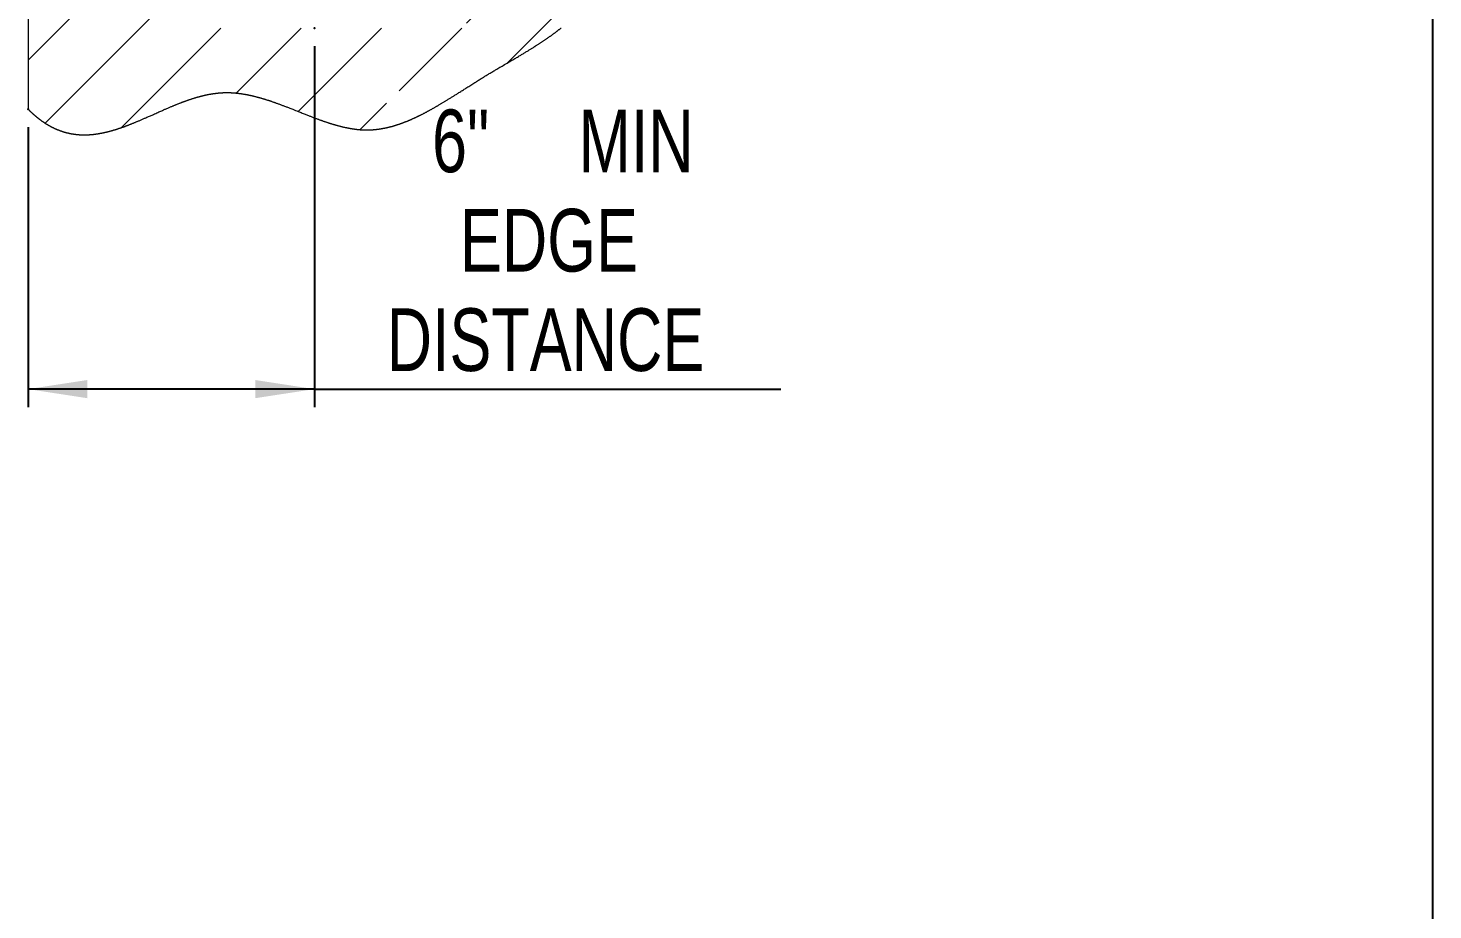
# Model space of a CAD drawing. Header units: inches. Extents: x 0.03 to 2.74, y 0.01 to 1.91.
# Drawn here: x 2.4789 to 2.7365, y 1.439 to 1.6007 of the extents above; entities that cross this region are included whole.
import ezdxf

# ---------------------------------------------------------------- set-up
doc = ezdxf.new("R2010")
doc.units = ezdxf.units.IN
doc.header["$MEASUREMENT"] = 0
doc.header["$PDSIZE"] = -1
doc.layers.add('SLD-0_0', color=7, linetype='Continuous')
doc.styles.add('SLDTEXTSTYLE0', font='TXT', dxfattribs={"width": 0.75})
doc.dimstyles.new('SLDDIMSTYLE12', dxfattribs={"dimtxt": 0.011483, "dimasz": 0.010833, "dimexe": 0, "dimexo": 0.0625, "dimgap": 0.002871, "dimtad": 1, "dimdec": 3, "dimlfac": 5, "dimrnd": 1e-09, "dimzin": 12, "dimdsep": 46, "dimtxsty": 'SLDTEXTSTYLE0', "dimsah": 1, "dimcen": 0.09, "dimadec": 0, "dimazin": 3, "dimtfac": 1, "dimtdec": 3, "dimtofl": 0, "dimtmove": 0, "dimatfit": 3, "dimfxl": 1, "dimfrac": 2, "dimtolj": 1, "dimtzin": 12, "dimarcsym": 0})

# ---------------------------------------------------------------- blocks, each defined once
blk = doc.blocks.new('SW_HATCH_0')
at = {"color": 0, "linetype": 'Continuous', "lineweight": 0}
for p, q in [((0.07155, 0.15797), (0.06954, 0.15998)), ((0.03922, 0.1461), (0.03344, 0.15189)), ((0.07155, 0.14324), (0.06576, 0.14903)), ((0.03922, 0.13137), (0.03344, 0.13716)), ((0.07155, 0.12851), (0.06576, 0.13429)), ((0.03922, 0.11664), (0.03344, 0.12243)), ((0.07155, 0.11378), (0.06576, 0.11956)), ((0.03922, 0.10191), (0.03344, 0.1077)), ((0.07155, 0.09904), (0.06576, 0.10483)), ((0.03922, 0.08718), (0.03344, 0.09297)), ((0.07155, 0.08431), (0.06576, 0.0901)), ((0.03922, 0.07245), (0.03344, 0.07823)), ((0.07155, 0.06958), (0.06576, 0.07537)), ((0.03922, 0.05772), (0.03344, 0.0635)), ((0.07155, 0.05485), (0.06576, 0.06064)), ((0.03922, 0.04298), (0.03344, 0.04877)), ((0.07155, 0.04012), (0.06576, 0.04591)), ((0.03922, 0.02825), (0.03344, 0.03404)), ((0.07155, 0.02539), (0.06576, 0.03117)), ((0.03922, 0.01352), (0.03344, 0.01931)), ((0.07155, 0.01066), (0.06576, 0.01644)), ((0, 0), (0.01255, 0.01255)), ((0.08038, 0.00672), (0.0862, 0.01255)), ((0.08038, -0.00801), (0.10093, 0.01255)), ((0.08038, -0.02274), (0.11567, 0.01255)), ((0, -0.01473), (0.02337, 0.00864)), ((0.08038, -0.03747), (0.12505, 0.0072)), ((0.03922, -0.00121), (0.03344, 0.00458)), ((0.07155, -0.00408), (0.06576, 0.00171)), ((0, -0.02946), (0.02461, -0.00486)), ((0.08038, -0.0522), (0.12925, -0.00333)), ((0.03922, -0.01594), (0.03344, -0.01015)), ((0.07155, -0.01881), (0.06576, -0.01302)), ((0, -0.04419), (0.02461, -0.01959)), ((0.03922, -0.03067), (0.03344, -0.02488)), ((0.07155, -0.03354), (0.06576, -0.02775)), ((0, -0.05893), (0.02461, -0.03432)), ((0.03922, -0.0454), (0.03344, -0.03962)), ((0.07155, -0.04827), (0.06576, -0.04248)), ((0.08782, -0.0595), (0.10492, -0.0424)), ((0.00314, -0.07051), (0.02461, -0.04905)), ((0.01705, -0.07134), (0.03532, -0.05307)), ((0.03814, -0.06498), (0.05005, -0.05307)), ((0.0495, -0.06835), (0.06478, -0.05307)), ((0.06801, -0.06457), (0.07951, -0.05307)), ((0.06089, -0.07169), (0.06574, -0.06684))]:
    blk.add_line(p, q, dxfattribs=at)
blk = doc.blocks.new('_D_18')
at = {"layer": 'SLD-0_0', "color": 7}
for p, q in [((2.53138, 1.59743), (2.53138, 1.53124)), ((2.47888, 1.58255), (2.47888, 1.53124)), ((2.53138, 1.53452), (2.47888, 1.53452)), ((2.53138, 1.53452), (2.61692, 1.53452))]:
    blk.add_line(p, q, dxfattribs=at)
for points in [[(2.47888, 1.53452), (2.48972, 1.53286), (2.48972, 1.53619)], [(2.53138, 1.53452), (2.52054, 1.53619), (2.52054, 1.53286)]]:
    blk.add_solid(points, dxfattribs=at)
at = {"layer": 'SLD-0_0', "color": 7, "char_height": 0.011483, "attachment_point": 1, "style": 'SLDTEXTSTYLE0'}
for s, insert in [('6"', (2.55295, 1.58578, 0.00007)), ('MIN', (2.57981, 1.58578, 0.00007)), ('EDGE', (2.55807, 1.56756, 0.00007)), ('DISTANCE', (2.54463, 1.54933, 0.00007))]:
    blk.add_mtext(s, dxfattribs=dict(at, insert=insert))

msp = doc.modelspace()

# ---------------------------------------------------------------- linework, layer by layer
at = {"color": 7, "linetype": 'Continuous', "lineweight": 0, "flags": 128}
msp.add_lwpolyline([(2.47888, 1.60959), (2.47888, 1.59486), (2.47888, 1.58585), (2.47893, 1.5858), (2.47897, 1.58576), (2.47901, 1.58572), (2.47906, 1.58567), (2.4791, 1.58563), (2.47915, 1.58559), (2.47919, 1.58554), (2.47923, 1.5855), (2.47927, 1.58546), (2.47931, 1.58543), (2.47935, 1.58539), (2.47939, 1.58535), (2.47943, 1.58531), (2.47947, 1.58527), (2.47952, 1.58523), (2.47956, 1.5852), (2.4796, 1.58516), (2.47964, 1.58512), (2.47968, 1.58509), (2.47972, 1.58505), (2.47975, 1.58502), (2.47979, 1.58498), (2.47983, 1.58495), (2.47987, 1.58491), (2.47991, 1.58488), (2.47995, 1.58484), (2.47999, 1.58481), (2.48003, 1.58477), (2.48007, 1.58474), (2.48011, 1.5847), (2.48015, 1.58467), (2.48019, 1.58464), (2.48023, 1.5846), (2.48026, 1.58457), (2.4803, 1.58454), (2.48034, 1.58451), (2.48039, 1.58447), (2.48043, 1.58443), (2.48047, 1.5844), (2.48051, 1.58437), (2.48056, 1.58433), (2.4806, 1.5843), (2.48064, 1.58426), (2.48068, 1.58423), (2.48072, 1.5842), (2.48076, 1.58417), (2.4808, 1.58414), (2.48084, 1.5841), (2.48089, 1.58407), (2.48093, 1.58404), (2.48098, 1.584), (2.48103, 1.58396), (2.48108, 1.58393), (2.48112, 1.5839), (2.48116, 1.58387), (2.4812, 1.58383), (2.48125, 1.5838), (2.48129, 1.58377), (2.48133, 1.58374), (2.48137, 1.58371), (2.48142, 1.58368), (2.48146, 1.58365), (2.4815, 1.58362), (2.48154, 1.58359), (2.48159, 1.58356), (2.48163, 1.58353), (2.48167, 1.5835), (2.48171, 1.58348), (2.48176, 1.58345), (2.4818, 1.58342), (2.48185, 1.58339), (2.48189, 1.58336), (2.48194, 1.58333), (2.48198, 1.5833), (2.48203, 1.58327), (2.48207, 1.58324), (2.48211, 1.58322), (2.48216, 1.58319), (2.4822, 1.58316), (2.48224, 1.58313), (2.48229, 1.58311), (2.48233, 1.58308), (2.48237, 1.58306), (2.48241, 1.58303), (2.48245, 1.58301), (2.48249, 1.58299), (2.48254, 1.58296), (2.48258, 1.58293), (2.48263, 1.58291), (2.48267, 1.58288), (2.48272, 1.58285), (2.48276, 1.58283), (2.48281, 1.5828), (2.48286, 1.58278), (2.4829, 1.58275), (2.48295, 1.58273), (2.48299, 1.5827), (2.48304, 1.58268), (2.48308, 1.58265), (2.48313, 1.58263), (2.48318, 1.58261), (2.48322, 1.58258), (2.48327, 1.58256), (2.48332, 1.58253), (2.48336, 1.58251), (2.48341, 1.58248), (2.48346, 1.58246), (2.48351, 1.58244), (2.48355, 1.58242), (2.4836, 1.58239), (2.48364, 1.58237), (2.48369, 1.58235), (2.48374, 1.58233), (2.48378, 1.58231), (2.48383, 1.58229), (2.48387, 1.58227), (2.48392, 1.58225), (2.48397, 1.58222), (2.48402, 1.5822), (2.48406, 1.58218), (2.48411, 1.58216), (2.48416, 1.58214), (2.48421, 1.58212), (2.48426, 1.5821), (2.4843, 1.58208), (2.48435, 1.58206), (2.4844, 1.58204), (2.48445, 1.58203), (2.48449, 1.58201), (2.48454, 1.58199), (2.48458, 1.58197), (2.48463, 1.58196), (2.48467, 1.58194), (2.48473, 1.58192), (2.48478, 1.5819), (2.48483, 1.58188), (2.48488, 1.58186), (2.48493, 1.58185), (2.48499, 1.58183), (2.48504, 1.58181), (2.48509, 1.58179), (2.48513, 1.58178), (2.48518, 1.58176), (2.48523, 1.58175), (2.48528, 1.58173), (2.48533, 1.58172), (2.48537, 1.5817), (2.48542, 1.58169), (2.48547, 1.58167), (2.48552, 1.58166), (2.48556, 1.58165), (2.48561, 1.58163), (2.48566, 1.58162), (2.4857, 1.58161), (2.48575, 1.58159), (2.48579, 1.58158), (2.48584, 1.58157), (2.48589, 1.58156), (2.48593, 1.58154), (2.48598, 1.58153), (2.48603, 1.58152), (2.48608, 1.58151), (2.48612, 1.5815), (2.48617, 1.58149), (2.48622, 1.58148), (2.48626, 1.58147), (2.48631, 1.58146), (2.48635, 1.58145), (2.4864, 1.58143), (2.48645, 1.58142), (2.4865, 1.58141), (2.48655, 1.5814), (2.4866, 1.58139), (2.48665, 1.58138), (2.4867, 1.58137), (2.48675, 1.58136), (2.4868, 1.58135), (2.48685, 1.58135), (2.4869, 1.58134), (2.48695, 1.58133), (2.487, 1.58132), (2.48704, 1.58131), (2.48709, 1.5813), (2.48714, 1.5813), (2.48719, 1.58129), (2.48724, 1.58128), (2.4873, 1.58127), (2.48736, 1.58127), (2.48741, 1.58126), (2.48747, 1.58125), (2.48753, 1.58124), (2.48758, 1.58124), (2.48764, 1.58123), (2.4877, 1.58122), (2.48775, 1.58122), (2.48781, 1.58121), (2.48787, 1.58121), (2.48792, 1.5812), (2.48797, 1.5812), (2.48803, 1.58119), (2.48808, 1.58119), (2.48814, 1.58118), (2.48819, 1.58118), (2.48825, 1.58117), (2.48831, 1.58117), (2.48836, 1.58117), (2.48842, 1.58116), (2.48848, 1.58116), (2.48853, 1.58116), (2.48858, 1.58116), (2.48864, 1.58115), (2.48869, 1.58115), (2.48874, 1.58115), (2.4888, 1.58115), (2.48885, 1.58115), (2.4889, 1.58115), (2.48896, 1.58114), (2.48901, 1.58114), (2.48906, 1.58114), (2.48912, 1.58114), (2.48917, 1.58114), (2.48922, 1.58114), (2.48928, 1.58114), (2.48934, 1.58114), (2.48939, 1.58114), (2.48945, 1.58114), (2.48951, 1.58115), (2.48956, 1.58115), (2.48962, 1.58115), (2.48967, 1.58115), (2.48972, 1.58115), (2.48978, 1.58115), (2.48983, 1.58116), (2.48988, 1.58116), (2.48994, 1.58116), (2.48999, 1.58116), (2.49004, 1.58117), (2.4901, 1.58117), (2.49015, 1.58117), (2.4902, 1.58118), (2.49026, 1.58118), (2.49031, 1.58118), (2.49037, 1.58119), (2.49043, 1.58119), (2.49049, 1.5812), (2.49055, 1.5812), (2.49061, 1.58121), (2.49067, 1.58122), (2.49073, 1.58122), (2.49079, 1.58123), (2.49085, 1.58123), (2.49091, 1.58124), (2.49097, 1.58125), (2.49104, 1.58126), (2.4911, 1.58126), (2.49116, 1.58127), (2.49122, 1.58128), (2.49128, 1.58129), (2.49133, 1.58129), (2.49139, 1.5813), (2.49145, 1.58131), (2.4915, 1.58132), (2.49157, 1.58133), (2.49164, 1.58134), (2.4917, 1.58135), (2.49177, 1.58136), (2.49184, 1.58137), (2.49191, 1.58138), (2.49198, 1.58139), (2.49205, 1.58141), (2.49211, 1.58142), (2.49218, 1.58143), (2.49225, 1.58144), (2.49232, 1.58146), (2.49239, 1.58147), (2.49246, 1.58148), (2.49252, 1.5815), (2.49259, 1.58151), (2.49266, 1.58152), (2.49273, 1.58154), (2.49279, 1.58155), (2.49285, 1.58157), (2.49292, 1.58158), (2.49298, 1.58159), (2.49304, 1.58161), (2.49311, 1.58162), (2.49317, 1.58164), (2.49324, 1.58165), (2.49331, 1.58167), (2.49338, 1.58169), (2.49345, 1.5817), (2.49352, 1.58172), (2.49358, 1.58174), (2.49366, 1.58176), (2.49374, 1.58178), (2.49381, 1.5818), (2.49389, 1.58182), (2.49396, 1.58184), (2.49404, 1.58186), (2.49411, 1.58188), (2.49419, 1.5819), (2.49426, 1.58192), (2.49434, 1.58194), (2.49441, 1.58196), (2.49449, 1.58199), (2.49456, 1.58201), (2.49463, 1.58203), (2.4947, 1.58205), (2.49477, 1.58207), (2.49484, 1.58209), (2.49491, 1.58211), (2.49497, 1.58213), (2.49504, 1.58215), (2.49512, 1.58218), (2.4952, 1.58221), (2.49528, 1.58223), (2.49536, 1.58226), (2.49544, 1.58228), (2.49553, 1.58231), (2.49561, 1.58234), (2.49569, 1.58237), (2.49577, 1.58239), (2.49585, 1.58242), (2.49594, 1.58245), (2.49601, 1.58248), (2.49608, 1.5825), (2.49616, 1.58253), (2.49623, 1.58255), (2.49631, 1.58258), (2.49638, 1.58261), (2.49647, 1.58264), (2.49656, 1.58267), (2.49665, 1.5827), (2.49673, 1.58274), (2.49682, 1.58277), (2.49691, 1.5828), (2.497, 1.58284), (2.49709, 1.58287), (2.49718, 1.58291), (2.49727, 1.58294), (2.49736, 1.58298), (2.49745, 1.58301), (2.49754, 1.58305), (2.49763, 1.58308), (2.49772, 1.58312), (2.49781, 1.58315), (2.4979, 1.58319), (2.49799, 1.58322), (2.49809, 1.58326), (2.49819, 1.5833), (2.49829, 1.58334), (2.49839, 1.58338), (2.49849, 1.58343), (2.49859, 1.58347), (2.4987, 1.58351), (2.4988, 1.58356), (2.49891, 1.5836), (2.49901, 1.58364), (2.49912, 1.58369), (2.49924, 1.58374), (2.49936, 1.58379), (2.49949, 1.58385), (2.49961, 1.5839), (2.49974, 1.58395), (2.49986, 1.58401), (2.49999, 1.58406), (2.50012, 1.58412), (2.50024, 1.58417), (2.50037, 1.58423), (2.5005, 1.58428), (2.50066, 1.58436), (2.50082, 1.58443), (2.50098, 1.5845), (2.50114, 1.58457), (2.5013, 1.58464), (2.50146, 1.58471), (2.50162, 1.58478), (2.50185, 1.58488), (2.50207, 1.58498), (2.50229, 1.58508), (2.50251, 1.58518), (2.50269, 1.58526), (2.50287, 1.58534), (2.50304, 1.58542), (2.50322, 1.58549), (2.5034, 1.58557), (2.50354, 1.58563), (2.50368, 1.5857), (2.50382, 1.58576), (2.50396, 1.58582), (2.5041, 1.58588), (2.50422, 1.58593), (2.50435, 1.58599), (2.50448, 1.58604), (2.5046, 1.5861), (2.50473, 1.58615), (2.50486, 1.5862), (2.50498, 1.58626), (2.50511, 1.58631), (2.50523, 1.58636), (2.50533, 1.5864), (2.50543, 1.58645), (2.50553, 1.58649), (2.50563, 1.58653), (2.50573, 1.58657), (2.50583, 1.58661), (2.50593, 1.58665), (2.50602, 1.58669), (2.50612, 1.58673), (2.50622, 1.58677), (2.50632, 1.58681), (2.50642, 1.58685), (2.50652, 1.58689), (2.50662, 1.58693), (2.50672, 1.58697), (2.50682, 1.587), (2.50692, 1.58704), (2.50701, 1.58708), (2.5071, 1.58711), (2.50719, 1.58715), (2.50728, 1.58718), (2.50737, 1.58721), (2.50745, 1.58724), (2.50754, 1.58728), (2.50763, 1.58731), (2.50772, 1.58734), (2.5078, 1.58737), (2.50788, 1.5874), (2.50797, 1.58743), (2.50805, 1.58746), (2.50813, 1.58749), (2.50822, 1.58752), (2.5083, 1.58754), (2.50838, 1.58757), (2.50845, 1.5876), (2.50853, 1.58763), (2.50861, 1.58765), (2.50869, 1.58768), (2.50877, 1.5877), (2.50885, 1.58773), (2.50893, 1.58776), (2.50901, 1.58778), (2.50908, 1.58781), (2.50916, 1.58783), (2.50924, 1.58785), (2.50932, 1.58788), (2.5094, 1.5879), (2.50947, 1.58793), (2.50955, 1.58795), (2.50963, 1.58797), (2.50971, 1.588), (2.50979, 1.58802), (2.50987, 1.58804), (2.50994, 1.58806), (2.51002, 1.58809), (2.51009, 1.58811), (2.51016, 1.58813), (2.51023, 1.58814), (2.5103, 1.58816), (2.51037, 1.58818), (2.51044, 1.5882), (2.51051, 1.58822), (2.51058, 1.58824), (2.51065, 1.58825), (2.51072, 1.58827), (2.51079, 1.58829), (2.51086, 1.58831), (2.51093, 1.58832), (2.511, 1.58834), (2.51107, 1.58836), (2.51114, 1.58837), (2.51121, 1.58839), (2.51128, 1.58841), (2.51135, 1.58842), (2.51142, 1.58844), (2.51149, 1.58845), (2.51156, 1.58847), (2.51163, 1.58848), (2.5117, 1.5885), (2.51177, 1.58851), (2.51184, 1.58853), (2.51192, 1.58854), (2.51199, 1.58856), (2.51206, 1.58857), (2.51213, 1.58858), (2.5122, 1.5886), (2.51226, 1.58861), (2.51233, 1.58862), (2.51239, 1.58863), (2.51246, 1.58864), (2.51252, 1.58865), (2.51259, 1.58866), (2.51265, 1.58867), (2.51271, 1.58868), (2.51278, 1.58869), (2.51284, 1.5887), (2.5129, 1.58871), (2.51296, 1.58872), (2.51302, 1.58873), (2.51309, 1.58874), (2.51315, 1.58874), (2.51322, 1.58875), (2.51328, 1.58876), (2.51335, 1.58877), (2.51341, 1.58878), (2.51348, 1.58878), (2.51354, 1.58879), (2.51361, 1.5888), (2.51367, 1.58881), (2.51374, 1.58881), (2.5138, 1.58882), (2.51387, 1.58882), (2.51393, 1.58883), (2.51399, 1.58883), (2.51405, 1.58884), (2.51411, 1.58884), (2.51418, 1.58885), (2.51423, 1.58885), (2.51429, 1.58886), (2.51434, 1.58886), (2.5144, 1.58886), (2.51446, 1.58887), (2.51451, 1.58887), (2.51457, 1.58887), (2.51462, 1.58888), (2.51468, 1.58888), (2.51473, 1.58888), (2.51479, 1.58888), (2.51484, 1.58888), (2.5149, 1.58889), (2.51496, 1.58889), (2.51501, 1.58889), (2.51507, 1.58889), (2.51512, 1.58889), (2.51518, 1.58889), (2.51524, 1.58889), (2.51529, 1.58889), (2.51535, 1.58889), (2.5154, 1.58889), (2.51546, 1.58889), (2.51552, 1.58889), (2.51558, 1.58889), (2.51565, 1.58889), (2.51571, 1.58889), (2.51577, 1.58889), (2.51583, 1.58888), (2.5159, 1.58888), (2.51597, 1.58888), (2.51603, 1.58888), (2.5161, 1.58887), (2.51616, 1.58887), (2.51622, 1.58887), (2.51629, 1.58886), (2.51635, 1.58886), (2.51641, 1.58886), (2.51647, 1.58885), (2.51653, 1.58885), (2.5166, 1.58884), (2.51666, 1.58884), (2.51672, 1.58883), (2.51678, 1.58883), (2.51684, 1.58882), (2.5169, 1.58882), (2.51696, 1.58881), (2.51702, 1.58881), (2.51709, 1.5888), (2.51716, 1.58879), (2.51723, 1.58879), (2.5173, 1.58878), (2.51737, 1.58877), (2.51744, 1.58876), (2.51751, 1.58875), (2.51758, 1.58875), (2.51765, 1.58874), (2.51772, 1.58873), (2.51779, 1.58872), (2.51786, 1.58871), (2.51793, 1.5887), (2.518, 1.58869), (2.51807, 1.58868), (2.51814, 1.58867), (2.51821, 1.58866), (2.51828, 1.58865), (2.51835, 1.58863), (2.51842, 1.58862), (2.51849, 1.58861), (2.51856, 1.5886), (2.51863, 1.58859), (2.51869, 1.58858), (2.51876, 1.58856), (2.51882, 1.58855), (2.51889, 1.58854), (2.51895, 1.58853), (2.51902, 1.58852), (2.51909, 1.5885), (2.51916, 1.58849), (2.51923, 1.58847), (2.5193, 1.58846), (2.51937, 1.58844), (2.51944, 1.58843), (2.51951, 1.58842), (2.51959, 1.5884), (2.51966, 1.58838), (2.51974, 1.58836), (2.51982, 1.58835), (2.51989, 1.58833), (2.51997, 1.58831), (2.52005, 1.58829), (2.52013, 1.58828), (2.5202, 1.58826), (2.52028, 1.58824), (2.52036, 1.58822), (2.52043, 1.5882), (2.52051, 1.58818), (2.52058, 1.58816), (2.52067, 1.58814), (2.52075, 1.58812), (2.52083, 1.5881), (2.52091, 1.58808), (2.521, 1.58805), (2.52108, 1.58803), (2.52115, 1.58801), (2.52123, 1.58799), (2.52131, 1.58797), (2.52139, 1.58795), (2.52146, 1.58792), (2.52154, 1.5879), (2.52162, 1.58788), (2.5217, 1.58786), (2.52177, 1.58783), (2.52185, 1.58781), (2.52193, 1.58779), (2.522, 1.58777), (2.52208, 1.58774), (2.52215, 1.58772), (2.52224, 1.58769), (2.52233, 1.58767), (2.52241, 1.58764), (2.5225, 1.58761), (2.52259, 1.58758), (2.52267, 1.58756), (2.52276, 1.58753), (2.52285, 1.5875), (2.52294, 1.58747), (2.52303, 1.58744), (2.52312, 1.58741), (2.52321, 1.58738), (2.5233, 1.58735), (2.52339, 1.58732), (2.52349, 1.58729), (2.52358, 1.58725), (2.52368, 1.58722), (2.52378, 1.58719), (2.52388, 1.58715), (2.52398, 1.58712), (2.52407, 1.58708), (2.52417, 1.58705), (2.52427, 1.58701), (2.52438, 1.58697), (2.5245, 1.58693), (2.52461, 1.58689), (2.52473, 1.58685), (2.52484, 1.58681), (2.52496, 1.58676), (2.52507, 1.58672), (2.52519, 1.58668), (2.5253, 1.58664), (2.52542, 1.58659), (2.52553, 1.58655), (2.52565, 1.58651), (2.52578, 1.58645), (2.52592, 1.5864), (2.52605, 1.58635), (2.52619, 1.5863), (2.52633, 1.58625), (2.52646, 1.58619), (2.5266, 1.58614), (2.52674, 1.58608), (2.52688, 1.58603), (2.52706, 1.58596), (2.52724, 1.58589), (2.52742, 1.58582), (2.52766, 1.58572), (2.5279, 1.58563), (2.52814, 1.58553), (2.52838, 1.58544), (2.52857, 1.58536), (2.52876, 1.58528), (2.52895, 1.58521), (2.52914, 1.58513), (2.52933, 1.58506), (2.52952, 1.58498), (2.52967, 1.58493), (2.52982, 1.58487), (2.52997, 1.58481), (2.53012, 1.58475), (2.53027, 1.58469), (2.53041, 1.58463), (2.53054, 1.58459), (2.53067, 1.58454), (2.5308, 1.58449), (2.53092, 1.58444), (2.53105, 1.58439), (2.53118, 1.58434), (2.5313, 1.58429), (2.53142, 1.58425), (2.53154, 1.58421), (2.53165, 1.58416), (2.53177, 1.58412), (2.53189, 1.58408), (2.532, 1.58403), (2.5321, 1.584), (2.5322, 1.58396), (2.5323, 1.58392), (2.5324, 1.58389), (2.5325, 1.58385), (2.5326, 1.58382), (2.53269, 1.58378), (2.53279, 1.58375), (2.53289, 1.58371), (2.53299, 1.58368), (2.53309, 1.58365), (2.53319, 1.58361), (2.53329, 1.58358), (2.53339, 1.58354), (2.53348, 1.58351), (2.53358, 1.58348), (2.53367, 1.58345), (2.53376, 1.58342), (2.53384, 1.58339), (2.53393, 1.58336), (2.53402, 1.58333), (2.5341, 1.58331), (2.53419, 1.58328), (2.53428, 1.58325), (2.53435, 1.58323), (2.53443, 1.5832), (2.53451, 1.58318), (2.53459, 1.58315), (2.53467, 1.58313), (2.53474, 1.58311), (2.53482, 1.58308), (2.5349, 1.58306), (2.53498, 1.58303), (2.53507, 1.58301), (2.53515, 1.58299), (2.53523, 1.58296), (2.53531, 1.58294), (2.53539, 1.58292), (2.53547, 1.5829), (2.53554, 1.58287), (2.53562, 1.58285), (2.5357, 1.58283), (2.53578, 1.58281), (2.53585, 1.58279), (2.53593, 1.58277), (2.53601, 1.58275), (2.53608, 1.58273), (2.53616, 1.58271), (2.53623, 1.58269), (2.53631, 1.58267), (2.53639, 1.58266), (2.53646, 1.58264), (2.53654, 1.58262), (2.53662, 1.5826), (2.53669, 1.58258), (2.53677, 1.58256), (2.53684, 1.58255), (2.53692, 1.58253), (2.537, 1.58251), (2.53707, 1.5825), (2.53714, 1.58248), (2.53721, 1.58247), (2.53727, 1.58246), (2.53734, 1.58244), (2.53741, 1.58243), (2.53747, 1.58241), (2.53754, 1.5824), (2.53761, 1.58239), (2.53767, 1.58238), (2.53774, 1.58236), (2.5378, 1.58235), (2.53786, 1.58234), (2.53793, 1.58233), (2.53799, 1.58232), (2.53805, 1.58231), (2.53811, 1.5823), (2.53817, 1.58229), (2.53823, 1.58228), (2.53829, 1.58227), (2.53835, 1.58226), (2.53841, 1.58225), (2.53847, 1.58224), (2.53853, 1.58223), (2.53859, 1.58222), (2.53865, 1.58222), (2.53871, 1.58221), (2.53876, 1.5822), (2.53882, 1.58219), (2.53888, 1.58218), (2.53894, 1.58218), (2.539, 1.58217), (2.53906, 1.58216), (2.53912, 1.58216), (2.53918, 1.58215), (2.53924, 1.58214), (2.5393, 1.58214), (2.53936, 1.58213), (2.53942, 1.58212), (2.53947, 1.58212), (2.53953, 1.58211), (2.53959, 1.58211), (2.53965, 1.5821), (2.53971, 1.5821), (2.53977, 1.58209), (2.53983, 1.58209), (2.5399, 1.58208), (2.53996, 1.58208), (2.54002, 1.58208), (2.54008, 1.58207), (2.54014, 1.58207), (2.5402, 1.58207), (2.54026, 1.58206), (2.54032, 1.58206), (2.54039, 1.58206), (2.54045, 1.58206), (2.54051, 1.58205), (2.54057, 1.58205), (2.54063, 1.58205), (2.5407, 1.58205), (2.54076, 1.58205), (2.54082, 1.58205), (2.54088, 1.58205), (2.54094, 1.58205), (2.541, 1.58205), (2.54106, 1.58205), (2.54113, 1.58205), (2.54119, 1.58205), (2.54124, 1.58205), (2.5413, 1.58205), (2.54136, 1.58205), (2.54141, 1.58205), (2.54147, 1.58205), (2.54153, 1.58206), (2.54159, 1.58206), (2.54165, 1.58206), (2.54171, 1.58206), (2.54177, 1.58207), (2.54183, 1.58207), (2.54189, 1.58207), (2.54196, 1.58208), (2.54201, 1.58208), (2.54207, 1.58208), (2.54212, 1.58209), (2.54218, 1.58209), (2.54224, 1.5821), (2.54229, 1.5821), (2.54235, 1.58211), (2.5424, 1.58211), (2.54246, 1.58212), (2.54252, 1.58212), (2.54257, 1.58213), (2.54263, 1.58213), (2.54268, 1.58214), (2.54273, 1.58215), (2.54279, 1.58215), (2.54284, 1.58216), (2.54289, 1.58216), (2.54295, 1.58217), (2.54301, 1.58218), (2.54307, 1.58219), (2.54313, 1.58219), (2.54319, 1.5822), (2.54324, 1.58221), (2.5433, 1.58222), (2.54337, 1.58223), (2.54343, 1.58224), (2.5435, 1.58225), (2.54356, 1.58226), (2.54363, 1.58227), (2.54369, 1.58228), (2.54375, 1.58229), (2.54382, 1.5823), (2.54388, 1.58231), (2.54395, 1.58232), (2.54401, 1.58234), (2.54407, 1.58235), (2.54414, 1.58236), (2.5442, 1.58237), (2.54426, 1.58238), (2.54433, 1.5824), (2.54439, 1.58241), (2.54446, 1.58242), (2.54452, 1.58244), (2.54459, 1.58245), (2.54465, 1.58247), (2.54471, 1.58248), (2.54477, 1.58249), (2.54484, 1.58251), (2.5449, 1.58252), (2.54497, 1.58254), (2.54503, 1.58256), (2.5451, 1.58257), (2.54516, 1.58259), (2.54522, 1.5826), (2.54529, 1.58262), (2.54535, 1.58264), (2.54542, 1.58265), (2.54548, 1.58267), (2.54554, 1.58269), (2.54561, 1.5827), (2.54567, 1.58272), (2.54573, 1.58274), (2.5458, 1.58276), (2.54586, 1.58278), (2.54592, 1.58279), (2.54599, 1.58281), (2.54605, 1.58283), (2.54612, 1.58285), (2.54618, 1.58287), (2.54624, 1.58289), (2.54631, 1.58291), (2.54637, 1.58293), (2.54644, 1.58295), (2.5465, 1.58297), (2.54656, 1.58299), (2.54663, 1.58301), (2.54669, 1.58303), (2.54676, 1.58306), (2.54683, 1.58308), (2.5469, 1.5831), (2.54697, 1.58313), (2.54704, 1.58315), (2.54711, 1.58317), (2.54717, 1.5832), (2.54723, 1.58322), (2.5473, 1.58324), (2.54736, 1.58326), (2.54742, 1.58329), (2.54749, 1.58331), (2.54755, 1.58333), (2.54761, 1.58336), (2.54769, 1.58338), (2.54776, 1.58341), (2.54784, 1.58344), (2.54791, 1.58347), (2.54798, 1.5835), (2.54806, 1.58353), (2.54813, 1.58356), (2.54821, 1.58358), (2.54828, 1.58361), (2.54836, 1.58364), (2.54843, 1.58368), (2.5485, 1.58371), (2.54857, 1.58373), (2.54864, 1.58376), (2.54871, 1.58379), (2.54878, 1.58382), (2.54885, 1.58385), (2.54893, 1.58388), (2.549, 1.58392), (2.54908, 1.58395), (2.54915, 1.58398), (2.54923, 1.58401), (2.5493, 1.58405), (2.54937, 1.58408), (2.54944, 1.58411), (2.54951, 1.58414), (2.54958, 1.58417), (2.54965, 1.5842), (2.54973, 1.58424), (2.54981, 1.58428), (2.54988, 1.58431), (2.54996, 1.58435), (2.55004, 1.58439), (2.55012, 1.58442), (2.5502, 1.58446), (2.55028, 1.5845), (2.55036, 1.58454), (2.55044, 1.58458), (2.55052, 1.58462), (2.5506, 1.58466), (2.55068, 1.5847), (2.55076, 1.58474), (2.55084, 1.58478), (2.55092, 1.58481), (2.55099, 1.58485), (2.55106, 1.58489), (2.55114, 1.58493), (2.55121, 1.58496), (2.55129, 1.585), (2.55138, 1.58505), (2.55147, 1.58509), (2.55155, 1.58514), (2.55164, 1.58519), (2.55173, 1.58523), (2.55182, 1.58528), (2.55191, 1.58533), (2.55199, 1.58537), (2.55208, 1.58542), (2.55217, 1.58547), (2.55226, 1.58552), (2.55235, 1.58557), (2.55244, 1.58561), (2.55253, 1.58566), (2.55262, 1.58571), (2.5527, 1.58576), (2.55279, 1.58581), (2.55288, 1.58586), (2.55297, 1.58591), (2.55306, 1.58596), (2.55315, 1.58601), (2.55324, 1.58606), (2.55333, 1.58611), (2.55341, 1.58616), (2.5535, 1.58621), (2.55359, 1.58626), (2.55368, 1.58632), (2.55377, 1.58637), (2.55386, 1.58642), (2.55395, 1.58647), (2.55404, 1.58652), (2.55413, 1.58657), (2.55421, 1.58663), (2.5543, 1.58668), (2.55441, 1.58674), (2.55451, 1.5868), (2.55462, 1.58686), (2.55472, 1.58693), (2.55482, 1.58699), (2.55493, 1.58705), (2.55503, 1.58712), (2.55514, 1.58718), (2.55524, 1.58724), (2.55535, 1.58731), (2.55545, 1.58737), (2.55556, 1.58743), (2.55568, 1.58751), (2.55581, 1.58759), (2.55593, 1.58766), (2.55605, 1.58774), (2.55617, 1.58781), (2.55628, 1.58788), (2.5564, 1.58795), (2.55651, 1.58802), (2.55663, 1.58809), (2.55674, 1.58816), (2.55685, 1.58823), (2.55696, 1.5883), (2.55708, 1.58838), (2.55721, 1.58846), (2.55734, 1.58854), (2.55748, 1.58863), (2.55761, 1.58871), (2.55775, 1.5888), (2.55788, 1.58888), (2.55804, 1.58899), (2.55821, 1.58909), (2.55837, 1.58919), (2.55853, 1.58929), (2.55869, 1.5894), (2.55885, 1.5895), (2.55901, 1.5896), (2.55917, 1.5897), (2.55933, 1.5898), (2.55951, 1.58992), (2.55969, 1.59003), (2.55988, 1.59015), (2.56006, 1.59027), (2.56024, 1.59038), (2.56042, 1.5905), (2.56061, 1.59061), (2.56079, 1.59073), (2.56095, 1.59083), (2.56112, 1.59093), (2.56128, 1.59104), (2.56145, 1.59114), (2.56161, 1.59124), (2.56178, 1.59135), (2.56194, 1.59145), (2.56208, 1.59153), (2.56222, 1.59162), (2.56236, 1.5917), (2.5625, 1.59179), (2.56263, 1.59187), (2.56277, 1.59196), (2.5629, 1.59204), (2.56303, 1.59212), (2.56317, 1.5922), (2.5633, 1.59228), (2.56343, 1.59236), (2.56359, 1.59246), (2.56376, 1.59256), (2.56393, 1.59266), (2.5641, 1.59276), (2.56426, 1.59286), (2.56443, 1.59296), (2.5646, 1.59306), (2.5648, 1.59317), (2.56499, 1.59329), (2.56519, 1.5934), (2.56538, 1.59352), (2.56558, 1.59363), (2.56578, 1.59375), (2.56601, 1.59388), (2.56624, 1.59402), (2.56647, 1.59415), (2.5667, 1.59429), (2.56688, 1.59439), (2.56706, 1.5945), (2.56724, 1.59461), (2.56742, 1.59471), (2.5676, 1.59482), (2.56778, 1.59492), (2.56796, 1.59503), (2.56812, 1.59512), (2.56829, 1.59522), (2.56845, 1.59532), (2.56861, 1.59541), (2.56878, 1.59551), (2.56894, 1.59561), (2.56908, 1.59569), (2.56922, 1.59577), (2.56936, 1.59586), (2.5695, 1.59594), (2.56964, 1.59602), (2.56978, 1.59611), (2.56991, 1.59619), (2.57004, 1.59627), (2.57017, 1.59634), (2.57029, 1.59642), (2.57042, 1.5965), (2.57055, 1.59657), (2.57067, 1.59665), (2.57078, 1.59672), (2.57089, 1.59678), (2.57099, 1.59685), (2.5711, 1.59691), (2.57121, 1.59698), (2.57131, 1.59704), (2.57142, 1.59711), (2.57152, 1.59717), (2.57162, 1.59724), (2.57173, 1.59731), (2.57183, 1.59737), (2.57194, 1.59744), (2.57205, 1.59751), (2.57215, 1.59757), (2.57225, 1.59764), (2.57236, 1.59771), (2.57245, 1.59777), (2.57254, 1.59783), (2.57263, 1.59789), (2.57272, 1.59794), (2.57281, 1.598), (2.5729, 1.59806), (2.57299, 1.59812), (2.57309, 1.59818), (2.57318, 1.59824), (2.57327, 1.59831), (2.57337, 1.59837), (2.57346, 1.59843), (2.57355, 1.59849), (2.57365, 1.59856), (2.57374, 1.59862), (2.57382, 1.59868), (2.57391, 1.59874), (2.574, 1.5988), (2.57409, 1.59886), (2.57418, 1.59892), (2.57426, 1.59898), (2.57435, 1.59904), (2.57444, 1.5991), (2.57451, 1.59916), (2.57459, 1.59921), (2.57466, 1.59926), (2.57474, 1.59932), (2.57482, 1.59937), (2.57489, 1.59943), (2.57497, 1.59948), (2.57504, 1.59954), (2.57512, 1.59959), (2.57519, 1.59965), (2.57527, 1.5997), (2.57534, 1.59976), (2.57541, 1.59981), (2.57549, 1.59987), (2.57556, 1.59992), (2.57564, 1.59998), (2.5757, 1.60003), (2.57577, 1.60008), (2.57583, 1.60013), (2.5759, 1.60018), (2.57596, 1.60023), (2.57603, 1.60028), (2.57609, 1.60033), (2.57616, 1.60038), (2.57622, 1.60043), (2.57629, 1.60048), (2.57635, 1.60053), (2.57642, 1.60058), (2.57648, 1.60063), (2.57654, 1.60068), (2.5766, 1.60073)], dxfattribs=at)
at = {"layer": 'SLD-0_0'}
msp.add_line((2.73645, 0.01018), (2.73645, 1.90654), dxfattribs=at)
at = {"layer": 'SLD-0_0', "color": 7}
for p in [(2.53138, 1.60071), (2.47888, 1.58583)]:
    msp.add_point(p, dxfattribs=at)

# ---------------------------------------------------------------- block references
at = {"color": 7, "linetype": 'Continuous', "lineweight": 0}
msp.add_blockref('SW_HATCH_0', (2.47888, 1.65379), dxfattribs=at)

# ---------------------------------------------------------------- dimensions: what is measured, and where the dimension line sits
at = {"layer": 'SLD-0_0', "color": 7}
dim = msp.add_linear_dim(base=(2.478882, 1.534524), p1=(2.531376, 1.600714), p2=(2.478882, 1.585833), text='<> MIN\\PEDGE \\PDISTANCE', dimstyle='SLDDIMSTYLE12', dxfattribs=at)
dim.commit()
dim.dimension.update_dxf_attribs({"geometry": '_D_18', "text_midpoint": (2.580773, 1.534524)})

doc.saveas('drawing.dxf')
